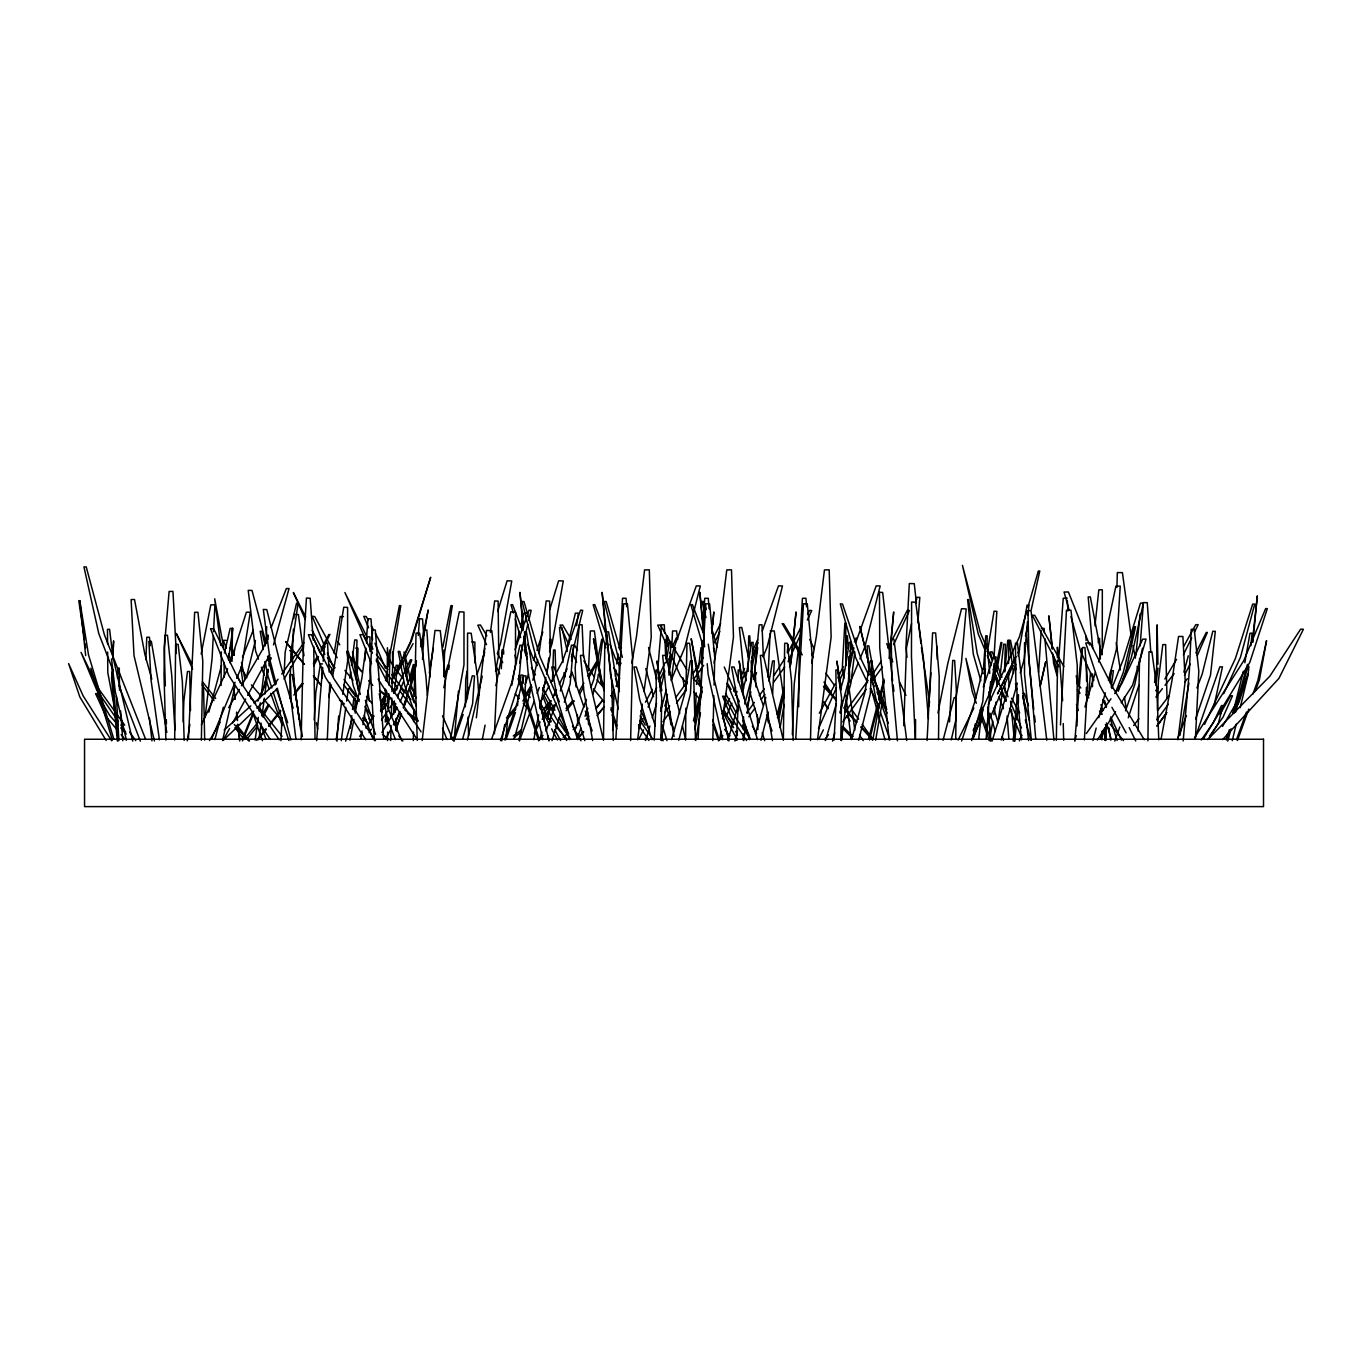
<?xml version="1.0" encoding="UTF-8"?>
<svg xmlns="http://www.w3.org/2000/svg" width="1372" height="1372" viewBox="0 0 1372 1372"><rect width="100%" height="100%" fill="white"/><g stroke="black" fill="none" stroke-linecap="round" stroke-linejoin="round"><path stroke-width="1.5" d="M1024.558 642.576L1024.524 674.235L1031.367 740.091M174.673 739.954L175.616 644.377L178.137 644.36L182.356 681.335L184.174 740.417M1056.354 740.297L1057.589 660.241L1059.578 660.224L1062.614 700.629M1147.918 740.794L1148.981 651.769L1151.897 651.769L1156.716 687.492L1158.791 739.8M396.8 689.927L396.817 685.777M915.484 738.479L915.553 719.528M1077.02 725.925L1077.243 665.3L1070.966 610.197L1066.473 610.248L1060.47 724.931M387.213 681.644L387.419 647.738L389.048 666.878M685.794 708.244L685.623 740.16L682.467 725.874M685.88 691.231L686.995 643.262L689.636 643.262L693.82 680.752L695.467 740.417M221.064 685.486L221.304 651.837M1092.489 686.686L1092.575 673.926M984.839 681.644L985.182 644.188L986.88 644.171L989.778 673.429M619.012 687.458L619.338 657.445M701.264 683.17L701.418 668.164M701.469 663.877L702.155 640.45M798.676 706.752L799.31 648.87L802.431 598.295L805.964 598.295L806.582 606.733M938.517 739.697L939.22 676.362L935.635 632.989L932.6 632.886L927.078 740.486M955.718 739.388L956.353 690.202L954.655 660.532L952.717 660.429L949.544 721.929M1110.463 683.376L1110.617 670.822M413.366 740.571L413.487 732.151M413.624 721.621L413.795 708.981M413.95 696.341L414.859 675.316M465.348 706.872L465.725 679.483L467.08 671.148M1008.386 673.909L1009.14 686.497M1008.54 663.413L1008.883 640.312L1007.751 640.312L1004.784 671.954M393.695 714.366L393.867 703.87M666.157 658.869L666.535 635.956L667.547 635.871L668.13 646.315M748.152 671.371L748.718 635.956L749.729 635.871L750.33 646.315M845.924 665.128L846.404 635.956L847.416 635.871L848.119 648.407M201.375 740.28L202.799 661.321L197.98 612.289L194.653 612.324L188.41 739.405M987 646.332L987.188 635.888L985.765 635.75L985.045 646.212M322.249 678.214L322.437 668.01M660.927 740.143L661.733 697.868L657.668 669.93L656.005 669.982L656.382 697.902L654.187 740.143M743.11 740.143L743.23 733.814M743.315 729.578L743.555 716.904M840.796 740.143L841.602 697.868L837.555 669.93L835.874 669.982L836.251 697.902L834.073 740.143M1138.211 731.156L1139.549 658.509M1086.247 695.758L1086.418 687.355M1086.555 681.061L1086.435 664.031M301.154 739.834L303.195 651.614L306.419 598.038L310.158 598.209L313.279 640.158M356.171 673.995L356.274 669.759M356.377 665.523L356.977 640.055L354.731 639.935L351.455 665.437M630.623 740.52L632.561 657.428L627.398 603.783L623.574 603.817L615.857 739.405M712.805 740.52L713.852 695.775M714.109 685.125L714.761 657.428L709.581 603.783L705.774 603.817L698.056 739.405M810.492 740.52L812.43 657.428L807.268 603.783L803.46 603.817L795.743 739.405M289.732 698.502L290.555 666.775M290.675 662.556L290.95 651.974L298.118 603.217L296.541 603.217L285.187 651.906L284.175 673.052M390.694 740.434L391.089 725.565M391.312 717.076L391.809 697.971M391.963 691.608L392.975 653.415L400.813 605.652L399.424 605.652L390.042 653.484L389.082 685.331M443.893 676.756L444.511 653.415L452.348 605.652L450.959 605.652L442.813 647.241M231.748 654.838L232.468 628.256L232.022 661.39M1116.928 587.473L1117.322 572.587L1122.399 572.621L1131.334 637.328M1157.299 720.66L1157.402 716.51M1157.574 710.267L1158.362 681.112L1162.804 644.6L1165.634 644.6L1167.006 698.108M356.943 683.565L357.063 679.397M357.252 673.172L358.006 648.236L355.708 648.116M387.401 740.537L387.659 732.048M387.916 723.558L388.105 717.179M388.31 710.816L388.825 693.82M183.162 721.792L183.882 700.852L187.467 671.525L189.662 671.508L190.502 710.507M501.346 668.799L501.998 649.985L503.558 650.002L503.678 654.17M552.453 681.335L553.533 649.985L555.094 650.002L555.78 672.897M903.754 725.737L906.48 647.91L911.488 623.643M928.758 706.443L930.953 672.846M1004.493 670.822L1005.419 644.308L1003.687 644.171L1000.205 674.835M612.632 730.418L614.004 692.809M695.124 722.066L696.187 692.809M792.347 734.603L794.182 684.439L798.641 647.653M145.878 659.726L146.787 637.26L149.445 637.243L150.285 645.697M292.219 658.766L293.419 629.182M293.848 618.618L294.002 614.399M112.23 672.263L118.112 740.743M265.225 661.39L261.16 696.547M265.979 643.005L266.665 626.678M458.437 691.231L454.218 739.817M327.273 739.937L329.795 682.501M787.271 652.729L788.043 644.514L788.06 652.678M442.59 740.125L445.437 678.968L440.275 630.674L434.993 630.451L422.182 740.537M494.417 733.797L496.973 678.968L491.811 630.674L486.528 630.451L476.358 717.813M280.934 740.691L282.049 717.436M387.401 724.502L387.693 718.225M388.396 703.562L388.791 695.192M588.417 670.891L590.354 630.983L594.368 630.931L598.02 658.526M671.834 645.68L672.537 630.983L676.55 630.931L677.682 639.421M767.977 677.185L770.121 633.092M772.642 693.855L774.322 660.875L772.608 660.944L769.075 681.267M1195.389 739.388L1198.802 671.08L1194.257 629.354L1191.256 629.336L1189.387 670.685L1183.178 740.931M422.542 659.52L424.102 629.92L426.846 630.005L430.139 676.859M736.387 740.143L738.462 700.012M213.295 635.871L212.077 658.646L205.08 717.35M213.518 631.737L214.941 604.829L210.808 604.846L201.152 653.998M1078.135 686.034L1081.873 648.664M112.298 666.14L111.612 678.66L117.375 741.017M1102.248 654.667L1102.333 589.771L1098.835 589.823L1094.959 625.803M1084.377 739.954L1087.55 684.491L1084.926 647.533L1082.525 647.55L1074.808 741.206M314.171 719.974L315.834 692.225L320.482 663.842L322.523 663.928M1098.269 642.559L1098.509 638.477L1099.589 638.512L1099.932 655.662M117.443 678.128L118.043 668.147L119.278 668.147L119.518 690.167M993.997 657.84L996.861 611.363L994.065 611.192L987.428 651.889M1038.621 672.331L1041.194 630.537M619.441 648.87L622.545 598.295L626.095 598.295L626.695 606.733M702.79 629.902L704.745 598.295L708.278 598.295L709.05 608.842M668.919 675.196L671.011 642.336L669.45 642.422L666.14 662.727M336.963 741.172L338.627 715.944M983.432 669.193L984.753 650.379M364.883 660.669L365.81 648.098M366.581 637.603L367.988 618.738L370.989 618.892L372.515 639.764M416.093 664.871L416.419 660.669M418.271 635.51L419.523 618.738L422.525 618.892L423.742 635.596M1140.132 645.92L1143.425 602.617L1147.232 602.617L1150.782 652.077M917.834 622.665L919.806 597.352L916.925 597.352L915.673 603.423M986.108 739.371L990.618 681.781M316.623 740.674L322.643 667.358M1088.562 695.998L1090.534 672.554M323.157 661.27L324.718 643.039L327.514 643.142L329.194 672.143M517.501 705.688L517.861 701.521M1027.491 621.619L1024.301 658.749L1020.271 672.983M1028.022 615.428L1028.897 605.121L1027.045 605.189L1018.127 656.09M712.72 624.706L713.834 611.963L711.811 633.127M890.171 652.266L893.704 611.963L889.073 658.389M1252.842 642.439L1253.236 638.203M1253.614 633.984L1257.335 595.86L1252.344 641.753M505.771 739.817L507.932 716.476M354.37 710.747L355.554 698.194M1014.783 741.086L1016.36 724.142M1016.755 719.906L1017.75 709.324M1018.35 702.978L1018.47 694.747M1248.897 666.466L1248.108 674.784L1240.185 707.712M1250.887 645.68L1252.087 633.195L1249.995 633.229L1244.816 662.779M1188.941 683.102L1179.954 735.341M329.743 690.922L330.378 684.594M331.424 674.046L331.835 669.845M1135.81 655.902L1140.098 613.919M1013.153 741.154L1017.441 694.815M978.733 739.131L982.129 707.197M350.409 728.172L351.815 715.704M352.535 709.461L353.942 696.976M395.53 710.902L396.028 706.649M466.326 701.521L468.006 687.269M518.102 699.48L518.582 695.415M520.039 683.205L521 675.058L523.024 675.127L523.229 683.273M552.899 712.36L553.653 706.134M554.905 695.758L555.403 691.608M615.308 676.276L616.045 670.136M616.783 664.014L618.017 653.792M696.496 684.439L697.988 672.177M698.485 668.095L700.955 647.653M385.24 722.032L386.269 713.56M387.573 702.961L388.105 698.725M546.776 674.252L548.817 657.874M549.589 651.717L551.115 639.438L550.189 639.335L549.4 643.365M598.312 674.252L597.557 680.392L592.687 694.352M598.827 670.153L602.651 639.438L601.725 639.335L593.784 679.552L590.852 687.475M1177.913 739.817L1185.219 681.095L1182.887 636.488L1178.565 636.454L1172.151 679.534L1161.021 739.422M661.544 740.606L667.392 694.438M743.727 740.606L745.596 725.925M747.191 713.337L751.976 675.556L751.153 660.944M841.413 740.606L849.645 675.556L848.599 656.759M349.809 678.18L350.632 671.8M258.948 739.594L261.109 723.027M262.189 714.743L264.333 698.177M264.882 694.043L268.106 669.193M671.423 679.483L675.521 647.704L673.858 647.653L668.97 671.971M753.605 679.483L757.704 647.704L756.041 647.653L751.153 671.971M854.842 651.94L850.743 683.719L844.226 708.175M1111.251 687.201L1113.412 670.668L1111.629 670.685L1109.296 680.581M365.707 649.093L361.916 677.785L355.125 713.131M366.53 642.953L367.336 636.814L369.943 636.882L370.011 651.494M394.021 693.375L397.76 665.351L396.251 665.249L391.517 683.153M448.764 669.347L449.313 665.351L447.787 665.249L444.631 677.185M547.874 718.774L550.086 702.138M637.603 739.714L642.353 704.128M644.017 691.557L651.254 637.14L649.316 569.826L644.583 569.929L636.539 636.025L631.823 663.053M719.803 739.714L720.917 731.345M722.581 718.774L733.454 637.14L731.499 569.826L726.766 569.929L718.739 636.025L714.023 663.053M817.489 739.714L831.14 637.14L829.185 569.826L824.452 569.929L816.426 636.025L811.71 663.053M228.489 659.829L232.725 628.376L230.17 628.393L224.442 652.935M1155.79 685.04L1158.054 668.233M341.251 740.674L345.813 707.335M346.67 701.092L348.385 688.59M490.421 632.441L494.692 600.902L498.139 601.09L498.739 654.65L495.532 671.251M539.093 653.466L546.228 600.902L549.675 601.09L550.275 654.65L546.673 673.309M255.141 740.177L258.296 717.316M259.154 711.09L260.303 702.79M385.549 680.581L386.698 672.4M388.413 660.138L389.854 649.916M383.663 709.135L386.321 690.116M519.731 663.208L522.097 646.538M525.648 621.533L526.248 617.366M571.558 661.115L572.741 652.78M576.6 625.701L578.367 613.198L575.4 613.13L567.133 647.567M336.157 739.988L341.902 700.577M342.794 694.352L347.63 661.15L347.596 607.402L343.737 607.264L332.659 676.413M1154.555 682.519L1156.682 667.838L1157.111 624.843L1157.968 664.099M660.652 711.159L662.196 700.68M840.23 713.251L842.065 700.68M979.625 721.792L981.495 709.187M997.787 723.147L1002.229 693.666M955.701 699.892L961.463 662.453L966.162 608.911L961.549 608.722L947.76 663.671L937.933 712.977M233.737 655.336L234.732 648.99M360.665 739.285L361.968 730.933M362.945 724.656L370.114 678.625L370.046 659.846M187.261 740.88L189.868 724.313M973.348 736.438L975.338 723.833M429.316 672.932L433.278 648.356M482.841 660.635L484.813 648.356M664.82 670.839L660.138 691.248M334.151 653.295L340.222 616.491L343.48 616.645M989.624 740.04L992.796 721.037M993.86 714.709L995.986 702.052M421.856 647.172L423.262 638.906M423.965 634.773L428.184 609.974L420.638 646.744M695.758 740.194L700.475 712.84M780.119 727.572L784.115 704.419M875.628 740.194L883.98 691.797M1243.341 671.217L1233.016 712.668M450.599 738.839L463.993 664.648L463.976 612.032L459.294 611.826L443.825 687.732M501.775 740.914L504.742 724.416M511.807 685.263L515.529 664.648L515.512 612.032L510.83 611.826L495.858 685.64M995.952 675.178L989.418 697.216M996.689 671.114L1001.869 642.628L1000.96 642.49L992.899 681.524L990.155 689.516M694.832 729.51L701.898 691.711M778.593 721.106L784.081 691.711M872.746 740.005L883.722 681.215M328.714 697.456L331.081 684.834M349.929 740.16L353.925 719.374M482.275 739.68L485.088 725.153M533.811 739.68L538.63 714.795M539.848 708.569L545.867 677.459M848.428 674.012L853.727 647.653M411.943 677.254L414.55 664.717L413.281 664.631L410.091 676.533M1142.482 648.184L1134.764 684.594L1125.503 710.816M268.072 670.171L264.47 686.446L259.771 698.108M269.426 664.048L270.781 657.943M1025.45 636.076L1027.697 625.889M1031.281 609.614L1039.804 570.941L1038.33 571.078L1027.954 607.11M222.538 740.554L235.126 685.503M1040.525 684.354L1045.738 661.698L1040.268 686.206M951.242 739.902L955.787 720.163L956.267 697.696L954.157 697.662L943.044 740.348M221.578 665.197L208.818 712.188M467.389 740.04L482.275 676.139M518.925 740.04L531.41 686.446M532.851 680.272L537.653 659.658M268.003 669.776L264.213 685.743L257.867 701.178M268.963 665.78L270.85 657.788M516.095 645.543L519.491 631.36M520.468 627.313L523.864 613.13L526.831 613.198M1232.262 740.623L1236.223 724.176M520.914 652.935L527.757 624.534M528.735 620.47L531.187 610.334L529.026 610.18L515.083 649.642M571.472 656.999L582.723 610.334L580.562 610.18L562.434 661.493L551.184 682.176M247.011 674.698L255.432 640.45M678.78 740.297L690.442 693.855L692.14 660.875L690.408 660.944L684.782 693.46L671.577 739.628M694.266 721.723L701.898 691.231M760.98 740.297L768.08 712.017M777.461 717.659L784.098 691.231M790.718 664.82L796.034 611.963L791.164 660.498L789.552 666.723M858.666 740.297L870.328 693.855L872.009 660.875L870.277 660.944L864.652 693.46L851.463 739.628M869.539 740.005L878.715 703.424M880.755 695.295L884.323 681.078M1092.987 740.503L1096.177 728.069M1098.835 717.693L1105.232 692.826M1108.422 680.392L1116.396 649.316L1120.238 586.101L1115.916 586.136L1102.899 647.601L1098.56 661.921M693.443 720.626L702.018 687.458M777.238 714.418L784.201 687.458M868.493 739.302L877.6 704.042M878.68 699.892L884.031 679.157M1226.105 739.577L1227.7 733.368M214.872 739.645L223.344 707.232M660.875 710.182L666.329 689.602M734.86 741.086L737.587 730.779M744.704 704.008L750.707 681.352L753.194 642.336L751.65 642.422L745.339 680.992L742.338 691.248M832.547 741.086L834.725 732.837M840.196 712.257L848.393 681.352L850.88 642.336L849.337 642.422L843.025 680.992L840.624 689.19M664.905 706.134L666.535 700.029M747.088 706.134L750.896 691.865M1183.899 672.16L1188.306 655.799M1227.751 741.086L1231.078 728.789M1235.486 712.394L1248.194 665.249M273.491 644.891L289.046 588.537L286.354 588.554L271.124 627.673M1226.499 739.851L1229.346 729.664M1233.874 713.337L1247.474 664.374M462.518 739.371L472.603 703.75L474.506 675.933L472.277 675.83L465.657 702.79L453.223 739.954M514.054 739.371L524.138 703.75L526.042 675.933L523.812 675.83L517.193 702.79L504.759 739.954M1001.251 740.074L1017.389 683.153M755.492 733.608L765.816 697.473M971.633 740.554L982.764 701.675L985.422 668.85L982.987 668.816L975.2 700.595L961.618 740.983M1026.805 611.106L1019.31 637.123L988.217 704.591M345.675 741.206L352.21 718.705M354.593 710.525L357.56 700.286M645.68 740.434L649.899 726.08M652.3 717.882L656.519 703.544M727.863 740.434L737.519 707.643M825.55 740.434L836.406 703.544M1075.031 739.748L1076.265 735.649M1084.926 706.992L1095.473 672.177M497.624 611.518L507.108 580.819L511.756 580.956L500.574 643.348L497.384 653.501M542.832 631.978L536.949 650.277M549.795 609.477L558.644 580.819L563.292 580.956L552.127 643.348L549.555 651.46M992.093 741.052L1015.897 664.202M539.419 740.074L541.923 732.031M546.948 715.978L550.704 703.939M500.471 740.657L518.599 683.976L522.029 645.337L519.954 645.217L511.653 682.999L491.57 739.216M552.007 740.657L560.428 714.332M564.304 702.19L570.135 683.976L573.565 645.337L571.489 645.217L563.189 682.999L560.325 691.025M1213.997 706.288L1222.452 666.843L1219.828 666.861L1195.664 736.387M230.05 662.848L246.428 612.186L250.304 612.169L241.609 666.603L236.721 678.368M1128.247 717.83L1138.897 685.297M380.49 710.919L384.434 699.103L382.805 699.068L380.867 702.824M1195.629 718.962L1210.516 675.161L1215.318 631.326L1212.779 631.292L1202.181 674.167L1196.916 687.989M979.917 725.085L981.958 719.117M983.312 686.995L993.654 656.931L996.158 656.948L989.178 694.198L973.177 730.453M973.691 737.501L983.295 709.513M454.149 740.571L463.17 714.486M477.062 674.355L484.71 652.283M506.371 738.565L515.409 712.48M525.133 684.388L528.614 674.355M533.468 660.309L535.56 654.29M542.54 690.373L546.022 680.392M577.372 738.239L580.853 728.258M585.038 716.304L587.816 708.312M395.565 729.75L401.173 713.714M403.265 707.712L406.078 699.703M410.279 687.681L414.481 675.659M1114.819 741.086L1119.809 726.971M545.97 731.19L556.02 703.081M395.771 730.11L401.533 714.092M403.694 708.072L407.295 698.056M673.721 648.647L696.307 585.895L700.303 585.964L684.92 647.138L671.114 680.529M758.03 642.765L751.633 658.389M762.266 631L778.49 585.895L782.486 585.964L767.102 647.138L763.038 656.948M855.699 642.765L876.176 585.895L880.172 585.964L864.789 647.138L859.918 658.92M394.707 724.776L399.046 712.823M410.571 680.941L416.333 665.008M1236.481 739.628L1246.462 711.982M1252.876 694.215L1257.867 680.392L1266.562 640.621L1259.427 679.672L1255.174 691.437M1237.458 740.486L1248.794 709.101M519.405 740.966L534.154 701.332M537.104 693.409L539.299 687.475M574.628 731.053L586.427 699.36M1101.03 738.685L1104.734 728.789M1123.222 679.294L1131.351 657.514L1143.356 603.097L1140.458 603.148L1123.376 659.092L1111.834 688.47M1100.704 737.261L1103.757 729.269M1118.231 691.317L1125.863 671.337L1135.536 626.781L1134.404 626.815L1123.308 672.366L1115.762 691.985M1178.154 737.347L1186.42 715.635M398.034 695.758L403.385 681.781M405.683 675.796L411.806 659.829L410.434 659.829L394.261 692.791M268.072 635.493L262.755 649.196L241.455 685.743M242.484 657.36L253.185 630.263M242.552 740.846L253.511 713.646M1020.151 739.422L1021.711 735.529M1019.379 740.829L1021.763 735.015M241.987 739.748L253.1 712.754M400.195 701.829L412.852 671.165L414.464 671.2L403.505 706.511M211.528 739.234L235.092 682.296M754.12 678.574L756.555 672.674M850.177 682.501L858.289 662.848M1197.293 655.593L1207.326 632.441L1206.331 632.423L1195.87 652.918M985.851 727.417L1013.085 665.3M638.666 728.532L642.936 718.791M648.064 707.095L656.622 687.612M659.177 681.764L664.305 670.085M669.433 658.389L671.148 654.495M726.834 714.881L731.962 703.201M735.392 695.415L737.09 691.505M741.377 681.764L745.648 672.023M818.535 728.532L836.491 687.612M839.904 679.826L844.192 670.085M848.462 660.344L853.59 648.647M658.011 678.06L664.991 662.745M671.971 647.447L676.327 637.877M741.943 674.235L744.55 668.49M752.405 651.271L757.653 639.781M837.88 678.06L843.111 666.586M850.091 651.271L852.715 645.526M854.464 641.702L856.197 637.877M972.216 739.285L981.992 718.088M1223.687 693.735L1240.459 657.291L1254.745 604.057L1252.687 604.092L1235.366 658.56L1204.547 724.347M714.623 642.765L719.888 631.377M788.025 661.716L800.322 635.167M807.353 620.007L811.744 610.54L809.6 610.42L807.662 614.176M893.618 644.651L909.43 610.54L907.269 610.42L887.976 648.064M201.375 724.862L227.598 668.747M381.107 702.824L386.612 691.402M398.532 666.638L410.451 641.873L430.671 577.252L411.48 640.878L393.695 677.459M381.519 702.481L386.201 692.86M1183.384 654.753L1191.702 637.808M1194.48 632.166L1198.168 624.637L1195.715 624.706L1183.624 646.555M958.119 740.057L973.846 708.072M1014.903 658.577L997.478 693.923L1016 656.708M263.012 717.144L269.066 705.037L267.969 705.037L261.606 715.875M638.735 739.422L643.502 729.853M720.935 739.422L722.838 735.598M818.621 739.422L823.372 729.853M1017.853 652.986L1019.705 649.265M534.308 733.403L540.105 721.998M543.003 716.304L550.721 701.092M552.642 697.302L556.5 689.687M559.399 683.993L567.116 668.781M1184.465 675.264L1190.159 664.099M703.27 657.48L693.22 673.515M713.886 636.78L720.643 623.591M785.453 657.48L774.168 675.213M788.351 651.837L801.865 625.478M881.218 661.253L873.089 673.515M374.059 715.995L365.861 728.069M313.742 665.746L318.51 656.553M321.374 651.048L329.949 634.516L328.886 634.516L321.134 649.128M313.399 663.739L317.275 656.433M569.603 676.996L571.987 673.309L569.929 677.065M612.324 693.409L614.279 689.756M616.234 686.103L619.184 680.632M645.44 702.207L652.403 689.327M723.644 709.564L729.612 698.52M733.591 691.162L735.581 687.492M819.341 713.251L835.256 683.805M395.942 675.213L413.092 643.605M539.933 702.876L549.143 685.949M223.465 739.731L229.518 728.635M232.537 723.078L245.639 699.034M247.646 695.33L269.804 654.633M611.175 695.827L614.262 690.202M616.32 686.446L619.407 680.821M385.292 739.439L391.363 728.463M393.387 724.81L400.47 711.999M1176.576 659.315L1164.879 679.037M531.976 687.183L522.852 700.989M579.533 694.352L583.512 687.183M588.502 678.214L597.472 662.076L596.254 662.076L588.005 676.156M1232.879 713.011L1239.036 702.19L1248.091 673.652L1237.287 701.435L1222.521 726.423M1219.931 714.349L1230.633 695.81L1232.485 695.793L1223.069 717.127L1209.487 736.147M209.487 740.571L220.137 722.307M228.661 707.678L239.311 689.396M525.116 695.501L531.307 684.954M578.71 691.985L583.872 683.187M284.055 679.089L303.452 646.504M381.896 732.528L396.971 707.249M1203.724 738.308L1249.772 662.47L1267.316 608.619L1265.653 608.568L1243.649 660.91L1194.532 737.69M1166.783 712.445L1157.625 725.496M1208.406 739.337L1218.37 723.233L1223.035 705.602L1221.44 705.585L1213.414 722.478L1201.237 740.005M1166.629 712.874L1156.613 726.148M1097.36 740.023L1115.556 711.656M1121.25 702.79L1132.62 685.074L1146.049 639.129L1142.687 639.146L1122.039 683.153L1114.664 693.563M381.553 719.957L387.436 711.313M389.802 707.866L394.501 700.955M369.068 732.648L371.4 729.252M1086.384 733.505L1110.977 698.777M278.036 679.209L274.349 684.405L253.957 702.978M281.74 674.012L303.898 642.799M381.09 711.674L388.465 701.452M662.899 721.861L670.308 711.588M676.499 703.013L686.394 689.31M693.82 679.02L703.716 665.317M748.786 716.733L754.977 708.158M761.168 699.583L764.873 694.455M773.534 682.45L784.664 667.032M842.768 721.861L866.264 689.31M871.22 682.45L882.35 667.032M644.926 739.834L647.395 736.438M664.734 712.634L669.69 705.825M675.882 697.319L687.029 682.021M746.917 712.634L754.36 702.43M759.299 695.621L764.255 688.83M824.795 739.834L828.499 734.74M844.603 712.634L868.133 680.323M1157.059 719.511L1168.378 704.23M1184.756 682.141L1187.277 678.746M359.618 736.387L362.122 733.06M1157.642 710.593L1169.287 695.535M1133.666 725.514L1138.897 718.808M1155.876 697.027L1162.393 688.641M1165.017 685.297L1174.158 673.566M544.547 708.741L550.944 700.577L542.763 709.873M596.083 708.741L602.48 700.577L595.637 708.312M1155.687 690.716L1158.311 687.372M256.701 740.383L266.031 728.669M268.689 725.325L280.694 710.284M295.357 691.882L302.012 683.53M247.063 739.062L257.747 725.685M258.142 739.542L266.065 729.647M268.723 726.354L280.625 711.536M293.848 695.072L303.109 683.548M245.639 737.484L257.37 723.095M542.883 718.825L553.568 705.945M583.735 731.705L578.401 738.153L578.229 733.883M597.094 715.601L603.766 707.558M542.129 719.22L548.817 711.279M551.493 708.089L554.168 704.916M578.95 736.695L582.963 731.928M597.678 714.452L604.366 706.511M506.405 717.916L515.923 706.803M538.887 740.16L542.969 735.392M566.104 708.381L572.896 700.44M507.64 718.739L515.941 709.067M566.087 710.679L574.388 700.989M586.256 719.22L588.948 716.098M1222.641 739.611L1278.961 678.351L1303.4 629.251L1300.605 629.199L1269.786 676.276L1207.686 739.594M223.31 740.297L253.82 711.125M256.873 708.209L276.698 689.241M224.15 730.127L250.819 705.843M514.38 737.33L521.017 732.151M513.248 735.992L521.652 729.647M563.12 737.261L568.145 733.454M573.187 729.647L576.532 727.126M337.821 641.496L339.759 644.806M770.224 630.983L774.237 630.931L783.858 698.434M1067.193 598.192L1063.249 598.226L1058.549 661.167M113.893 739.371L88.477 654.718L79.799 600.696L78.787 600.696L84.447 639.609M1041.331 628.445L1044.126 628.427L1044.418 632.543M1022.586 693.495L1024.438 693.477L1028.537 705.602M618.755 647.653L621.465 647.635M225.986 640.381L223.242 640.33L226.363 648.098M289.681 650.534L291.927 650.602L294.517 685.434L299.147 719.151M295.477 614.45L298.393 614.553L303.967 655.696M471.865 641.976L474.866 642.096L474.918 662.933M379.821 690.339L389.751 698.142M404.637 709.821L417.86 720.214M363.014 717.607L366.324 720.214M379.427 690.785L389.356 698.725M392.666 701.366L395.976 704.008M407.57 713.269L417.5 721.209M339.484 700.046L344.441 704.008M362.654 718.568L367.61 722.53M382.514 734.449L389.134 739.731M842.734 726.405L853.041 736.49M841.859 727.469L852.012 737.742M237.253 728.446L248.812 740.846M234.303 724.519L249.481 740.914M823.509 686.48L836.44 700.595M845.049 710.01L856.54 722.564M860.844 727.263L872.335 739.8M824.263 685.949L835.634 698.468M844.157 707.883L856.968 721.981M861.222 726.68L872.609 739.199M118.009 724.828L109.811 715.618L96.743 693.563L95.594 693.58L106.004 716.527L118.386 731.327M120.753 727.897L126.224 734.037M693.203 678.231L700.217 686.189M724.056 713.217L733.883 724.347M594.11 676.636L583.889 660.892M596.923 679.826L602.531 686.189M610.952 695.724L613.747 698.914M524.55 690.956L530.158 697.319M546.999 716.39L551.201 721.175M555.403 725.942L566.636 738.668M251.402 684.885L261.177 696.256M263.973 699.514L282.135 720.626M121.13 734.603L125.246 739.542M687.08 683.942L680.375 675.847L669.913 652.455M693.769 692.054L700.475 700.166M724.587 729.355L729.955 735.855M593.407 688.813L604.126 701.795M610.832 709.89L613.507 713.148M515.237 693.683L519.268 698.554M523.281 703.407L527.294 708.278M403.197 678.591L393.764 667.135L375.413 633.384M411.291 688.435L413.984 691.711M450.393 735.958L454.441 740.863M344.921 670.411L353.016 680.238M366.495 696.616L371.898 703.184M385.378 719.563L388.07 722.838M398.858 735.958L402.905 740.863M349.02 656.193L360.939 670.839M371.538 683.856L368.897 680.598L372.807 685.486M304.104 664.322L285.565 641.547L304.43 664.305M320.002 683.856L313.382 675.71L321.271 685.486M1076.866 683.085L1080.862 688.007M1086.178 694.575L1088.853 697.868M1099.504 711.022L1102.162 714.298M1110.154 724.159L1123.462 740.588M1077.414 689.859L1080.073 693.169M1105.335 724.605L1109.331 729.561M249.069 694.901L255.672 703.167M258.313 706.477L282.1 736.267M349.483 656.159L362.448 672.452M202.439 681.747L215.696 698.485M236.91 725.256L248.829 740.314M400.796 688.161L403.385 691.488M349.26 688.161L355.708 696.462M202.25 685.177L214.015 700.475M234.938 727.657L244.079 739.542M376.391 654.358L387.899 669.467M391.723 674.51L410.88 699.72M324.855 654.358L312.181 630.28M327.411 657.72L335.077 667.787M344.012 679.552L359.344 699.72M365.724 708.124L373.39 718.191M376.34 659.092L397.674 687.955M400.178 691.351L415.236 711.725M323.552 657.394L319.796 652.3L312.113 634.944M328.577 664.185L333.585 670.977M343.617 684.559L357.423 703.236M368.708 718.516L371.212 721.912M124.715 725.205L98.904 689.207L81.034 652.352L96.846 690.339L118.507 721.603M129.62 732.065L135.777 740.64M825.841 673.258L834.33 685.194M851.326 709.032L858.598 719.254M862.251 724.365L871.957 737.999M749.249 737.347L736.352 718.825L724.296 696.239L722.581 696.204L731.465 717.83L746.574 740.468M639.849 720.523L652.746 739.045M570.546 739.045L556.483 718.825L544.427 696.239L542.712 696.204L551.595 717.83L566.705 740.468M120.907 725.085L125.727 732.031M824.006 682.09L831.14 692.723M846.575 715.79L850.143 721.106M859.644 735.289L863.211 740.606M421.084 731.859L385.549 678.917L376.168 660.515M375.465 740.674L334.013 678.917L311.495 634.739L308.374 634.67L325.37 677.271L365.775 739.748M279.185 739.817L237.836 677.94L213.723 628.856L210.499 628.668L228.798 675.504L270.181 739.474M638.443 724.793L648.905 740.468M828.362 708.621L823.509 701.624L827.539 708.346M378.072 679.054L417.311 739.748M111.664 740.794L83.195 695.981L68.6 663.585L79.816 696.942L106.141 740.468M1144.265 739.714L1112.606 687.218L1090.174 642.953L1085.749 642.971L1099.727 685.383L1108.85 701.829M802.277 654.89L783.704 623.866L782.177 623.643L799.019 652.523M686.875 669.879L660.344 625.015L657.72 625.152L667.307 646.606M571.146 639.369L562.657 625.015L560.033 625.152L568.745 644.651M574.336 644.754L577.509 650.139M486.837 635.785L480.457 625.015L477.833 625.152L486.546 644.651M497.453 653.724L502.752 662.693M727.863 683.976L731.053 689.481M752.336 726.131L756.589 733.471M619.544 665.643L615.291 658.32L609.974 644.394M661.03 737.141L663.156 740.794M537.361 665.643L533.091 658.32L527.774 644.394M545.867 680.306L547.994 683.976M572.467 726.131L580.973 740.794M1063.832 666.466L1034.677 615.256L1032.327 615.308L1058.807 666.706M230.17 647.841L234.338 655.302M241.661 668.353L246.874 677.682M1011.507 698.211L1019.688 712.891M1111.903 707.317L1126.086 732.905M725.565 693.529L735.769 712.085M742.921 725.068L750.055 738.05M613.593 667.564L619.715 678.694M640.124 715.79L645.234 725.068M531.41 667.564L535.492 674.99M542.643 687.972L554.888 710.233M558.97 717.659L568.145 734.346M368.262 620.281L366.221 616.525L363.769 616.354L368.571 627.879M371.332 625.889L373.373 629.645M337.135 657.754L314.685 616.525L312.233 616.354L325.01 647.121M723.747 709.41L733.591 727.692M735.563 731.345L737.536 734.998M539.933 702.087L550.755 722.204M554.7 729.527L560.599 740.486M721.946 710.404L737.261 739.971M540.156 706.7L549.726 725.188M551.647 728.875L557.375 739.971M1001.166 692.037L1004.99 699.48M191.72 663.568L176.302 633.47L192.663 669.039M372.412 653.141L363.031 634.739L359.91 634.67L371.503 663.722M1129.207 727.589L1135.742 741M367.387 637.808L344.904 592.515L366.204 640.724M370.166 643.468L372.927 649.11M305.716 617.108L293.368 592.515L305.304 619.509M868.75 675.007L861.376 659.778L842.528 604.092L840.316 603.869L855.699 657.737L867.584 682.69M870.603 678.814L874.29 686.429M877.051 692.123L887.204 713.063M899.62 682.09L905.949 695.381M870.311 688.452L878.543 705.723M809.754 639.455L814.213 648.853M1093.913 680.203L1080.604 651.203L1070.915 616.508M1102.779 699.531L1106.329 707.249M1110.754 716.921L1121.404 740.108M573.102 654.393L576.583 662.196M496.15 666.089L499.631 673.892M453.429 740.829L442.504 715.772M401.893 740.829L386.235 704.11L384.417 704.059L388.053 720.746L395.462 739.577M992.11 659.932L980.345 632.732L962.441 565.384L978.27 634.001L985.662 651.614M993.774 663.825L1000.497 679.363M1003.858 687.132L1008.06 696.856M1010.581 702.687L1021.488 727.949M724.245 666.998L739.234 701.778M559.364 701.778L540.208 657.325L523.984 601.553L522.097 601.451L535.56 655.833L568.711 734.037M727.04 683.205L738.633 710.576M742.784 720.351L749.404 735.992M621.053 663.654L617.743 655.833L604.28 601.451L606.184 601.553L622.408 657.325M640.947 710.576L649.23 730.127M987.291 655.542L991.407 665.334M993.036 669.244L1006.173 700.577M1009.466 708.415L1021.78 737.776M870.534 670.702L880.292 693.992M881.922 697.885L886.809 709.53M374.95 643.262L385.343 668.267M327.411 652.883L333.808 668.267M871.597 673.961L886.123 709.238M1089.591 644.977L1068.394 591.984L1064.072 592.018L1069.2 610.386M228.695 653.912L231.028 659.743M237.236 675.264L240.357 683.016M145.706 739.474L104.426 634.859L86.23 566.893L83.949 566.91L98.767 633.555L113.43 671.423M442.556 728.275L446.998 739.577M118.815 685.383L140.407 741.189M998.936 696.976L1003.464 708.758M409.559 688.418L416.436 706.357M360.322 694.404L348.282 651.443L346.704 651.408L353.239 685.743L359.104 701.572M364.901 706.357L375.585 734.277M703.081 632.458L692.448 604.606L690.853 604.76L702.961 645.783M605.395 632.458L594.762 604.606L593.167 604.76L605.892 647.841M522.458 630.468L512.562 604.606L510.984 604.76L513.402 612.958M1001.937 677.288L992.265 651.872L990.378 651.872L992.436 659.932M416.093 698.279L411.566 686.24L408.016 668.13M365.312 700.269L372.086 718.311M417.963 721.363L404.774 685.743L398.24 651.408L399.818 651.443L408.273 684.371M364.232 715.429L373.03 739.182M249.069 693.134L251.282 699.171M260.886 725.308L266.048 739.388M888.336 723.233L880.275 701.161L872.18 671.714L870.671 671.611L876.193 700.149L878.955 708.089M811.555 653.569L812.944 657.48M258.502 659.16L255.621 651.117L248.212 590.354L252.002 590.457L266.168 643.605M261.366 667.204L264.247 675.247M265.688 679.26L269.289 689.31M270.73 693.323L282.22 725.496M409.765 690.579L414.035 702.653M358.229 690.579L352.518 651.94L360.03 686.24M976.127 697.885L965.871 658.371L972.216 691.402L976.315 703.236M980.294 709.787L990.704 739.577M880.327 712.051L889.982 739.834M252.928 713.234L262.446 740.674M979.728 713.114L989.281 740.726M751.633 671.56L763.192 705.208M766.588 715.121L772.024 730.95M656.673 679.483L648.562 647.533M665.506 705.208L674.355 730.95M571.764 671.56L584.009 707.197M585.364 711.159L592.155 730.95M757.584 739.645L734.054 667.015L731.619 666.998L737.261 698.948L749.558 739.68M655.233 725.754L636.368 667.015L633.95 666.998L639.575 698.948L651.872 739.68M577.715 739.645L554.185 667.015L551.75 666.998L557.392 698.948L569.689 739.68M275.069 684.971L267.557 656.331M276.389 688.933L287.691 722.667M698.588 680.666L701.915 690.699M713.234 724.776L718.551 740.829M604.229 690.699L600.25 678.66L593.51 638.7L601.639 679.552L604.315 687.629M612.221 714.761L616.885 728.789M518.05 678.66L538.682 740.829M702.001 687.629L699.326 679.552L691.196 638.7L697.936 678.66M712.703 719.94L719.374 740.143M611.003 707.832L617.023 726.011M539.505 740.143L518.719 675.47M886.792 643.588L888.113 647.653M891.423 657.823L892.743 661.887M271.862 687.972L267.283 673.823L265.276 661.664M273.165 692.02L288.875 740.52M1104.632 700.68L1106.501 706.631M1110.24 718.551L1117.1 740.417M746.299 680.718L743.847 672.726L739.354 627.587L741.738 627.501L748.495 657.548M749.97 692.706L759.162 722.667M762.215 732.648L764.667 740.64M653.501 696.702L645.749 668.627M662.093 724.656L666.981 740.64M563.961 672.726L565.195 676.722M568.865 688.71L584.798 740.64M879.778 696.376L875.473 682.176L868.819 645.852L867.07 645.886L869.076 674.681M983.312 673.669L977.19 653.432L968.563 599.615L967.62 599.598L973.297 654.187L980.826 680.632M988.8 691.882L991.253 699.977M993.688 708.072L997.958 722.255M1002.246 736.421L1003.464 740.468M90.844 668.301L112.333 739.988M1100.979 704.625L1102.796 710.747M1106.415 722.993L1111.269 739.337M515.22 619.115L520.674 637.568M524.31 649.882L526.111 656.039M706.186 609.528L703.853 601.553L701.967 601.451L705.963 617.572M711.399 627.45L717.196 647.378M293.196 708.209L280.128 663.156L266.785 609.614L263.287 609.425L270.25 661.253L276.235 684.045M1057.075 673.12L1053.216 654.821M990.069 713.2L995.266 731.516M1076.506 704.453L1078.221 710.61M1022.654 696.273L1029.532 720.66M1057.04 675.607L1053.627 663.448L1052.598 653.089M151.778 679.14L144.866 654.358L134.525 599.53L131.112 599.564L134.01 655.593L154.436 740.966M1015.469 683.53L1017.115 689.602M1025.347 719.906L1030.852 740.125M871.306 689.036L885.077 740.074M277.315 688.178L290.898 739.988M993.997 665.986L995.54 672.04M997.101 678.077L998.644 684.131M722.135 713.371L728.909 739.971M615.582 678.591L617.674 686.772M526.093 649.951L527.14 654.05M539.642 703.15L546.416 729.75M547.994 735.889L549.023 739.971M132.741 741.103L113.396 659.006L111.544 659.006L115.299 691.694L126.43 740.245M713.44 647.773L714.435 651.803M527.448 659.229L524.91 648.939L523.847 636.385M869.574 666.672L859.884 626.438L870.791 672.006M728.858 740.931L713.217 675.127L708.244 644.223M619.441 691.574L615.531 675.127L608.568 631.857L606.63 631.806L610.471 674.338L618.223 709.084M548.972 740.931L533.331 675.127L526.385 631.857L524.447 631.806L528.289 674.338L542.866 739.748M567.271 651.529L561.868 627.501L559.484 627.587L562.949 662.47M265.225 645.938L261.966 631.377L260.217 631.257L263.252 649.505M722.735 739.748L708.158 674.338L707.197 663.705M679.723 713.491L665.729 655.404L662.659 655.404L666.123 691.677L674.115 736.49M241.489 662.505L244.851 678.934M1132.98 645.646L1135.433 658.114M1137.079 666.432L1137.903 670.599M407.227 664.099L404.054 651.94L407.827 682.484M1076.214 675.847L1078.152 685.777M316.4 722.701L317.618 728.995M1016.069 669.57L1010.495 640.312L1009.055 640.347L1013.531 673.309M117.649 724.536L107.805 672.709L107.633 652.043M515.014 655.096L516.507 663.242M772.522 740.554L763.81 691.677L760.345 655.404L763.415 655.404L783.343 740.314L784.681 643.262L787.322 643.262L791.507 680.752L793.153 740.417M592.653 740.554L583.923 691.677L580.459 655.404L583.529 655.404L603.474 740.314L604.812 643.262L607.453 643.262L611.638 680.752L613.284 740.417M223.705 647.687L214.684 598.792L220.755 645.492M379.272 693.718L382.428 712.308M166.801 732.477L151.349 641.376L148.879 641.393L151.057 680.1L159.426 739.851M202.336 683.085L203.639 691.008L204.685 740.143M1108.696 727.572L1110.771 740.194M682.793 677.597L684.148 685.931M601.605 683.856L598.861 664.905M994.614 669.622L995.283 673.841M995.952 678.042L997.273 686.446M302.406 736.593L292.167 674.578L290.161 674.475L291.293 701.95L295.975 739.457M1022.912 695.604L1024.901 708.226M1116.173 642.731L1120.307 669.965M1124.44 697.182L1126.343 709.753M921.401 647.515L929.599 702.584M841.396 688.555L836.851 660.995L840.744 690.476M743.71 688.555L739.182 660.995L743.058 690.476M743.933 697.868L739.868 669.93L738.187 669.982L738.359 681.935M661.818 690.682L656.982 660.995L660.875 690.476M85.047 643.708L85.647 647.807M240.7 666.946L243.41 685.794M1103.757 729.955L1105.266 740.503M293.059 675.504L300.657 729.389M848.805 686.446L854.825 730.178M679.929 656.416L680.478 660.652M367.919 690.356L369.325 700.972M892.606 680.718L882.676 592.464L879.469 592.275L879.744 647.927L889.193 739.92M893.138 684.92L893.927 691.231M113.036 657.823L109.571 629.302L107.462 629.319L107.582 643.777M1033.733 709.616L1026.428 634.104M1034.488 715.841L1035.243 722.049M906.703 740.486L893.927 639.283L891.268 639.146L891.851 679.157L897.442 740.811M843.917 678.694L842.408 666.157L844.843 623.18L845.718 623.094L845.941 665.609M845.907 695.415L851.155 739.285M1028.606 740.537L1017.492 643.176L1015.452 643.211L1015.812 680.289L1021.505 739.868M1052.496 648.664L1048.86 615.805L1052.187 648.956M233.806 690.288L234.801 698.742M236.516 713.543L237.253 719.888M237.75 724.107L239.706 741.017M1046.785 740.245L1031.007 610.626L1027.954 610.66L1029 659.692L1035.774 739.439M233.943 688.744L235.144 699.343M236.584 712.068L237.545 720.557M238.025 724.793L239.706 739.645M916.376 602.822L914.267 583.649L909.327 583.546L905.966 646.795L907.029 657.274M917.559 613.473L920.852 643.279M149.445 717.848L151.949 740.863M79.799 600.696L85.681 655.644M703.579 629.388L699.823 592.344L704.608 646.847M607.35 643.794L602.137 592.344L606.75 644.754M523.487 627.33L519.954 592.344L523.315 630.125M524.327 635.562L525.579 647.91M1053.97 740.4L1044.881 638.717M1010.581 701.195L1010.993 705.38M1011.404 709.581L1014.491 741.034M1092.747 648.407L1088.168 596.94L1090.346 596.94L1100.155 648.39L1100.361 659.023M987.977 708.226L990.721 741.206M928.467 719.065L923.39 658.046L915.673 602.205L911.608 602.051L911.454 656.382L915.313 739.491M383.748 739.371L375.311 630.005L372.567 629.92L370.44 670.085L374.35 740.588M767.445 711.914L768.303 722.547M669.759 711.914L670.788 724.69M587.576 711.914L588.605 724.69M988.029 706.237L990.687 739.251M393.421 688.967L393.764 693.22M394.622 703.836L395.308 712.325M395.805 718.688L396.834 731.43M1004.527 682.484L1005.333 692.98M1005.659 697.182L1005.968 701.384M1007.099 716.098L1008.883 739.199M478.862 695.295L477.439 676.173L471.196 633.247L467.56 633.109L467.44 698.074M427.327 695.295L425.903 676.173L419.661 633.247L416.025 633.109L415.167 674.938L417.242 740.16M313.742 646.452L315.046 739.371M120.633 711.039L122.76 740.76M176.319 653.518L172.958 591.418L169.133 591.452L164.228 647.944L165.326 685.897M1067.313 600.319L1067.931 610.969M174.93 729.973L171.723 675.213L167.453 635.305L164.794 635.339L164.005 674.973L165.875 740.108M668.833 658.852L669.656 673.463M116.38 696.101L118.901 740.623M1058.344 657.702L1057.383 647.172L1057.4 657.737M755.938 686.892L755.046 667.684L759.179 624.86L761.992 624.792L763.364 656.605M757.224 714.658L757.91 729.612M657.548 671.954L661.493 624.86L664.305 624.792L664.665 633.281M576.051 686.892L575.16 667.684L579.31 624.86L582.122 624.792L583.477 656.605M577.338 714.658L577.835 725.342M664.94 639.644L665.763 658.732M385.138 688.916L385.652 701.675M386.064 712.291L386.407 720.797M468.041 717.024L468.641 735.958M166.304 719.631L166.424 723.833M1063.231 723.541L1063.677 740.211M398.069 694.129L398.172 698.279M1101.287 707.935L1101.407 714.315M1101.733 731.345L1101.888 739.851M443.945 650.036L444.459 676.567M392.461 652.077L392.735 666.363M1086.007 636.231L1086.075 640.518M937.025 646.469L937.179 659.246M224.133 662.35L224.219 677.065M1106.192 725.599L1106.226 740.143M423.331 642.096L423.331 646.263M268.037 635.167L268.055 639.421M268.089 656.433L268.089 660.687M1105.112 727.777L1105.129 740.245M1057.4 664.065L1057.418 672.52M841.722 726.92L841.739 739.714M661.853 735.443L661.853 739.714M660.892 735.203L660.892 739.474M113.516 641.118L112.83 657.737L113.687 641.118M1263.509 739.251L84.549 739.251L84.549 806.616L1263.509 806.616L1263.509 739.251"/></g></svg>
